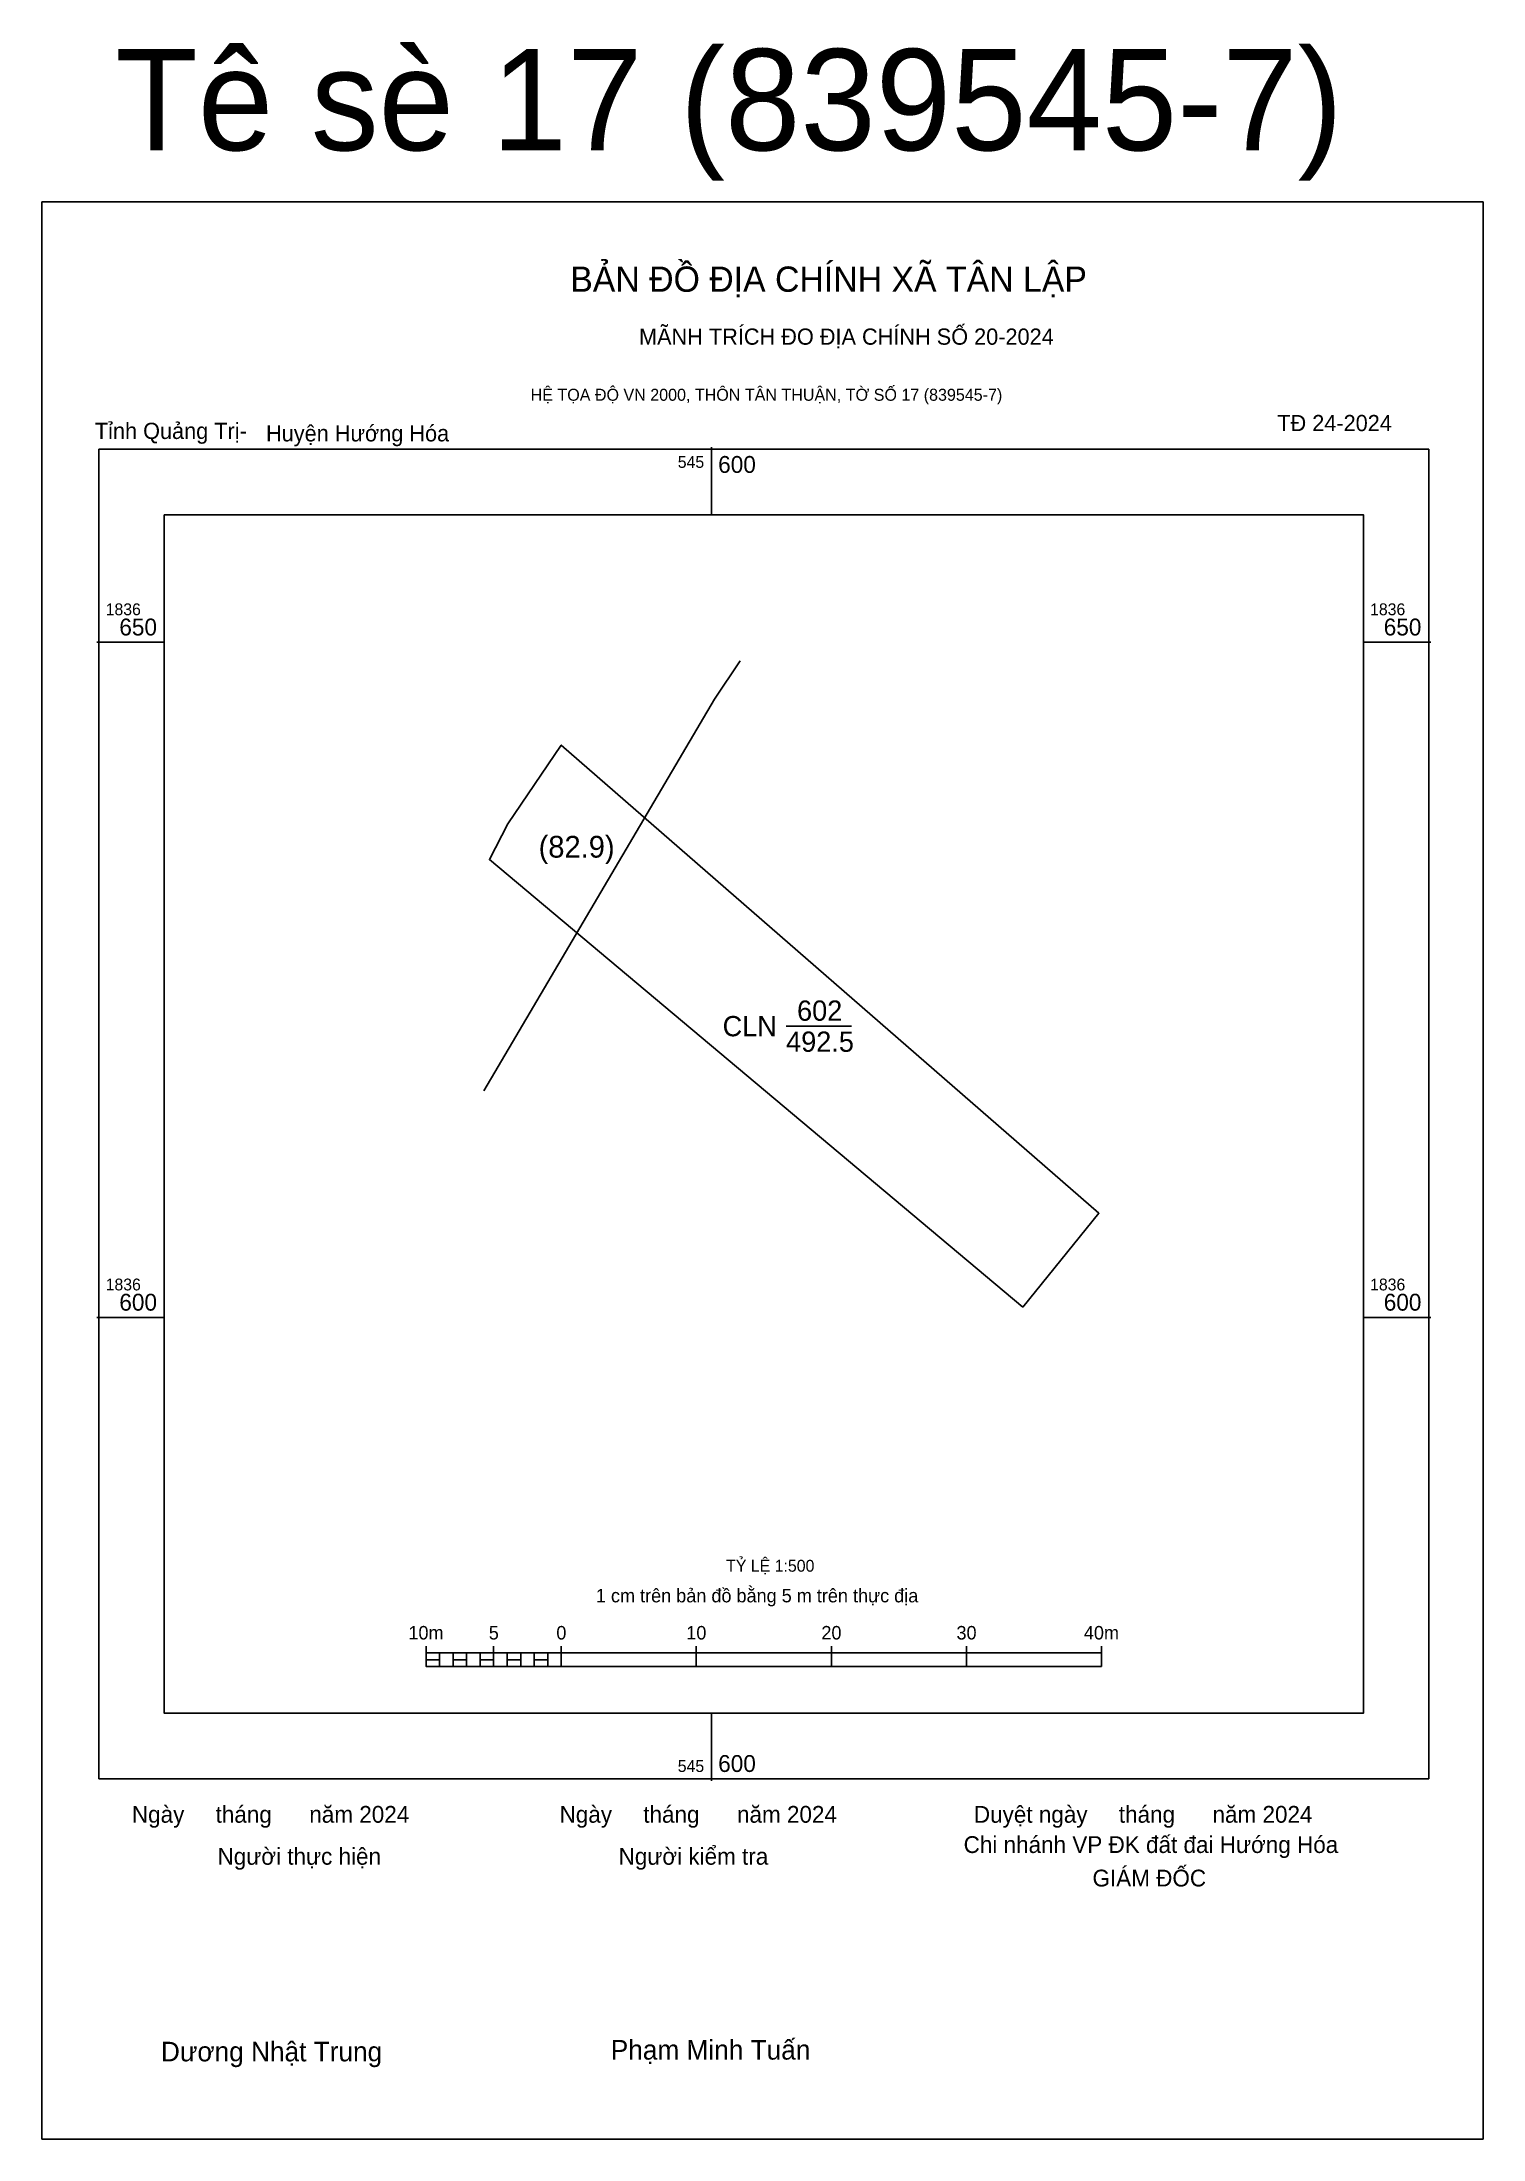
# Model space of a CAD drawing. Extents: x 545550 to 545657, y 1836539 to 1836694.
import ezdxf

# ---------------------------------------------------------------- set-up
doc = ezdxf.new("R2010")
doc.units = 0
for name, color, linetype in [('Level 10', 7, 'Continuous'), ('Level 13', 7, 'Continuous'), ('Level 15', 7, 'Continuous'), ('Level 27', 7, 'Continuous'), ('Level 50', 7, 'Continuous'), ('Level 6', 7, 'Continuous'), ('Level 62', 7, 'Continuous'), ('Level 63', 7, 'Continuous'), ('Level 9', 7, 'Continuous')]:
    doc.layers.add(name, color=color, linetype=linetype)

msp = doc.modelspace()

# ---------------------------------------------------------------- linework, layer by layer
at = {"layer": 'Level 10'}
msp.add_line((545605.53, 1836621.57), (545610.38, 1836621.57), dxfattribs=at)
msp.add_lwpolyline([(545623.06, 1836600.77), (545583.57, 1836633.91), (545584.94, 1836636.56), (545588.89, 1836642.37), (545628.69, 1836607.72)], close=True, dxfattribs=at)
at = {"layer": 'Level 15'}
msp.add_lwpolyline([(545550.44, 1836682.61), (545657.12, 1836682.61), (545657.12, 1836539.16), (545550.44, 1836539.16)], close=True, dxfattribs=at)
at = {"layer": 'Level 27'}
for p, q in [((545588.89, 1836642.37), (545588.9, 1836642.37)), ((545583.57, 1836633.91), (545583.57, 1836633.9)), ((545628.69, 1836607.72), (545628.69, 1836607.72)), ((545623.06, 1836600.77), (545623.06, 1836600.77))]:
    msp.add_line(p, q, dxfattribs=at)
at = {"layer": 'Level 50'}
msp.add_lwpolyline([(545583.16, 1836616.77), (545600.23, 1836645.78), (545602.12, 1836648.61)], dxfattribs=at)
at = {"layer": 'Level 62'}
msp.add_lwpolyline([(545559.5, 1836659.44), (545648.26, 1836659.44), (545648.26, 1836570.69), (545559.5, 1836570.69)], close=True, dxfattribs=at)
at = {"layer": 'Level 63'}
for p, q in [((545600, 1836664.44), (545600, 1836659.44)), ((545554.5, 1836650), (545559.5, 1836650)), ((545648.26, 1836650), (545653.26, 1836650)), ((545554.5, 1836600), (545559.5, 1836600)), ((545648.26, 1836600), (545653.26, 1836600)), ((545578.88, 1836575.65), (545578.88, 1836574.15)), ((545578.88, 1836575.15), (545628.88, 1836575.15)), ((545579.88, 1836575.15), (545579.88, 1836574.15)), ((545580.88, 1836575.15), (545580.88, 1836574.15)), ((545581.88, 1836575.15), (545581.88, 1836574.15)), ((545582.88, 1836575.15), (545582.88, 1836574.15)), ((545583.88, 1836575.65), (545583.88, 1836574.15)), ((545583.88, 1836575.15), (545583.88, 1836574.15)), ((545584.88, 1836575.15), (545584.88, 1836574.15)), ((545585.88, 1836575.15), (545585.88, 1836574.15)), ((545586.88, 1836575.15), (545586.88, 1836574.15)), ((545587.88, 1836575.15), (545587.88, 1836574.15)), ((545588.88, 1836575.65), (545588.88, 1836574.15)), ((545588.88, 1836575.15), (545588.88, 1836574.15)), ((545598.88, 1836575.65), (545598.88, 1836574.15)), ((545608.88, 1836575.65), (545608.88, 1836574.15)), ((545618.88, 1836575.65), (545618.88, 1836574.15)), ((545628.88, 1836575.65), (545628.88, 1836574.15)), ((545578.88, 1836574.15), (545628.88, 1836574.15)), ((545600, 1836570.69), (545600, 1836565.69))]:
    msp.add_line(p, q, dxfattribs=at)
for points in [[(545554.66, 1836664.29), (545653.1, 1836664.29), (545653.1, 1836565.84), (545554.66, 1836565.84)], [(545578.88, 1836574.65), (545579.88, 1836574.65), (545579.88, 1836574.15), (545578.88, 1836574.15)], [(545578.88, 1836574.65), (545579.88, 1836574.65), (545579.88, 1836574.15), (545578.88, 1836574.15)], [(545580.88, 1836574.65), (545581.88, 1836574.65), (545581.88, 1836574.15), (545580.88, 1836574.15)], [(545582.88, 1836574.65), (545583.88, 1836574.65), (545583.88, 1836574.15), (545582.88, 1836574.15)], [(545584.88, 1836574.65), (545585.88, 1836574.65), (545585.88, 1836574.15), (545584.88, 1836574.15)], [(545586.88, 1836574.65), (545587.88, 1836574.65), (545587.88, 1836574.15), (545586.88, 1836574.15)]]:
    msp.add_lwpolyline(points, close=True, dxfattribs=at)

# ---------------------------------------------------------------- texts
at = {"layer": 'Level 10'}
msp.add_text('(82.9)', height=1.61, dxfattribs=at).set_placement((545587.21, 1836634.05))
at = {"layer": 'Level 13'}
for s, p in [('602', (545606.34, 1836621.97)), ('CLN', (545600.83, 1836620.82)), ('492.5', (545605.53, 1836619.67))]:
    msp.add_text(s, height=1.5, dxfattribs=at).set_placement(p)
at = {"layer": 'Level 6'}
msp.add_text('TỶ LỆ 1:500', height=0.879, dxfattribs=at).set_placement((545601.09, 1836581.17))
at = {"layer": 'Level 63'}
for s, height, p in [('Tê sè 17 (839545-7)', 7.5, (545555.86, 1836686.43)), ('BẢN ĐỒ ĐỊA CHÍNH XÃ TÂN LẬP', 1.8718, (545589.55, 1836675.95)), ('MÃNH TRÍCH ĐO ĐỊA CHÍNH SỐ 20-2024', 1.2011, (545594.64, 1836672.03)), ('HỆ TỌA ĐỘ VN 2000, THÔN TÂN THUẬN, TỜ SỐ 17 (839545-7)', 0.8891, (545586.62, 1836667.88)), ('545', 0.875, (545597.51, 1836662.91)), ('600', 1.25, (545600.5, 1836662.54)), ('1836', 0.875, (545555.16, 1836652)), ('1836', 0.875, (545648.76, 1836652)), ('650', 1.25, (545556.17, 1836650.5)), ('650', 1.25, (545649.77, 1836650.5)), ('1836', 0.875, (545555.16, 1836602)), ('1836', 0.875, (545648.76, 1836602)), ('600', 1.25, (545556.17, 1836600.5)), ('600', 1.25, (545649.77, 1836600.5)), ('1 cm trên bản đồ bằng 5 m trên thực địa', 1, (545591.45, 1836578.9)), ('10m', 1, (545577.57, 1836576.15)), ('5', 1, (545583.52, 1836576.15)), ('0', 1, (545588.52, 1836576.15)), ('10', 1, (545598.14, 1836576.15)), ('20', 1, (545608.14, 1836576.15)), ('30', 1, (545618.14, 1836576.15)), ('40m', 1, (545627.57, 1836576.15)), ('545', 0.875, (545597.51, 1836566.34)), ('600', 1.25, (545600.5, 1836566.34)), ('Ngày     tháng      năm 2024', 1.2442, (545557.1, 1836562.58)), ('Ngày     tháng      năm 2024', 1.2442, (545588.76, 1836562.58)), ('Duyệt ngày     tháng      năm 2024', 1.2442, (545619.43, 1836562.58)), ('Người kiểm tra', 1.2442, (545593.13, 1836559.47)), ('Chi nhánh VP ĐK đất đai Hướng Hóa', 1.2442, (545618.67, 1836560.34)), ('Người thực hiện', 1.2442, (545563.44, 1836559.47)), ('GIÁM ĐỐC', 1.244, (545628.21, 1836557.86)), ('Dương Nhật Trung', 1.4512, (545559.25, 1836544.91)), ('Phạm Minh Tuấn', 1.4512, (545592.55, 1836545.04))]:
    msp.add_text(s, height=height, dxfattribs=at).set_placement(p)
at = {"layer": 'Level 9'}
for s, height, p in [('TĐ 24-2024', 1.201, (545641.89, 1836665.63)), ('Tỉnh Quảng Trị-', 1.2011, (545554.36, 1836665.05)), ('Huyện Hướng Hóa', 1.2011, (545567.03, 1836664.87))]:
    msp.add_text(s, height=height, dxfattribs=at).set_placement(p)

doc.saveas('drawing.dxf')
